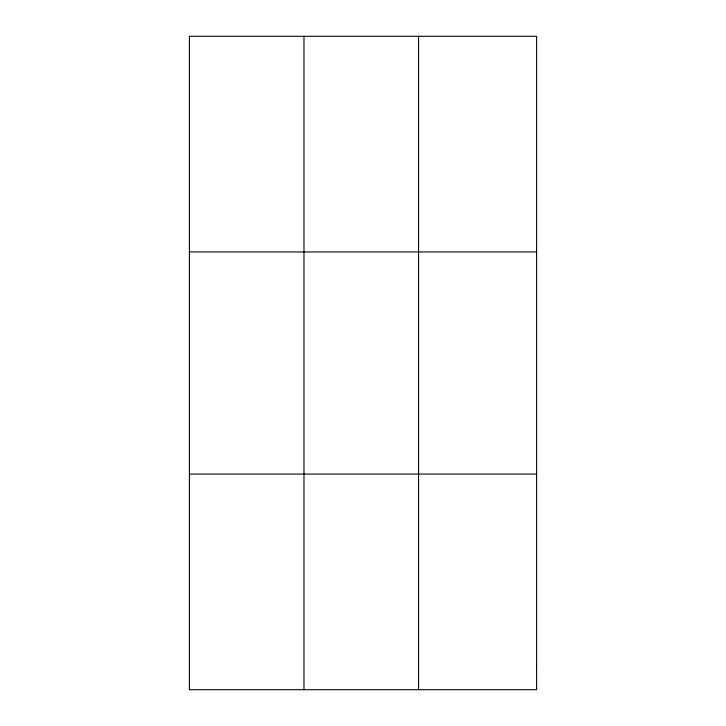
<?xml version="1.0" encoding="UTF-8"?>
<svg xmlns="http://www.w3.org/2000/svg" width="726" height="726" viewBox="0 0 726 726"><rect width="100%" height="100%" fill="white"/><g stroke="black" fill="none" stroke-linecap="round" stroke-linejoin="round"><path stroke-width="1.09" d="M303.976 36.3L303.976 689.7M418.557 36.3L418.557 689.7M189.395 251.922L536.605 251.922M189.395 474.078L536.605 474.078M536.605 665.742L536.605 689.7L189.395 689.7L189.395 36.3L536.605 36.3L536.605 665.742"/></g></svg>
